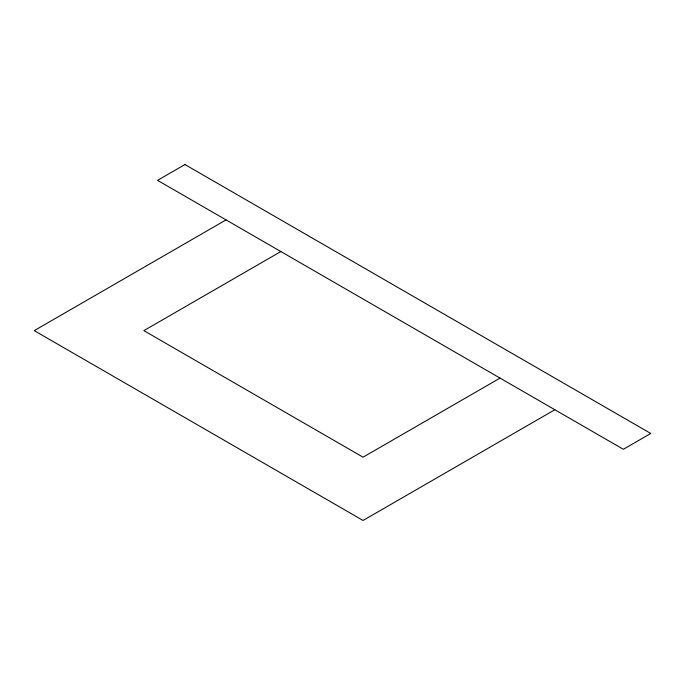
<?xml version="1.0" encoding="UTF-8"?>
<svg xmlns="http://www.w3.org/2000/svg" width="685" height="685" viewBox="0 0 685 685"><rect width="100%" height="100%" fill="white"/><g stroke="black" fill="none" stroke-linecap="round" stroke-linejoin="round"><path stroke-width="1.03" d="M226.05 219.902L34.25 330.632L363.05 520.463L554.85 409.733M280.85 251.541L143.85 330.632L363.05 457.186L500.05 378.094M184.95 164.537L157.55 180.352L623.35 449.283L650.75 433.459L184.95 164.537"/></g></svg>
